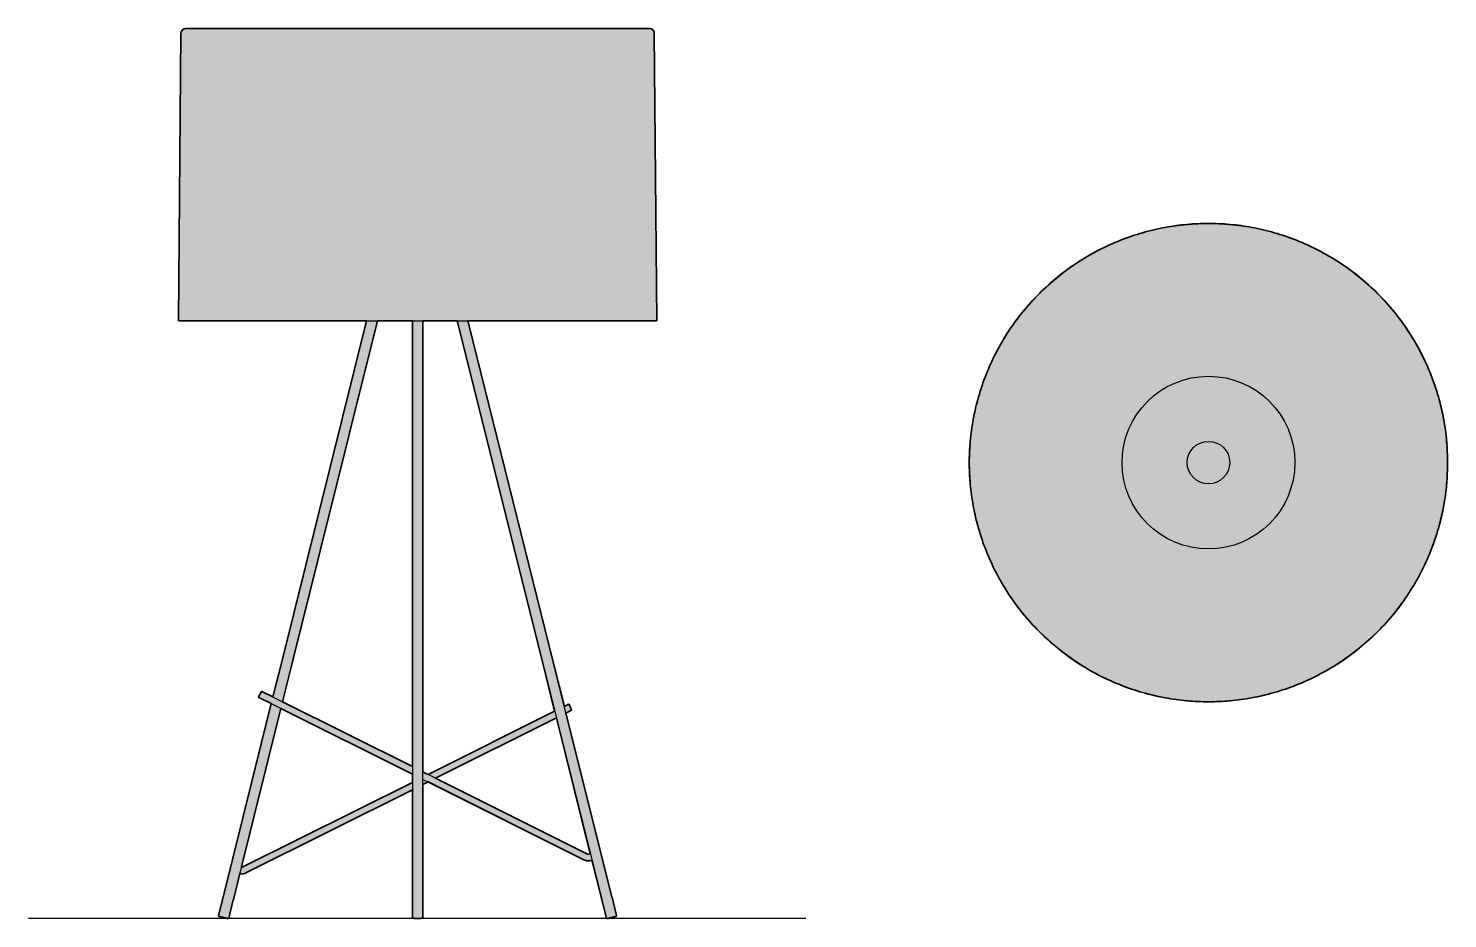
# Model space of a CAD drawing. Header units: millimetres. Extents: x 0 to 1068, y 0 to 670.
import ezdxf

# ---------------------------------------------------------------- set-up
doc = ezdxf.new("R2010")
doc.units = ezdxf.units.MM
doc.layers.add('Blocks', color=7, linetype='Continuous')
doc.layers.add('Blocks$Fill', color=7, linetype='Continuous', true_color=0xffffff)
for name, color, linetype, lineweight, true_color in [('Blocks$Inner', 7, 'Continuous', 25, 0x007f00), ('Blocks$Outline', 7, 'Continuous', 35, 0xff3f3f), ('Groud', 7, 'Continuous', 25, 0x243775)]:
    doc.layers.add(name, color=color, linetype=linetype, lineweight=lineweight, true_color=true_color)

# ---------------------------------------------------------------- blocks, each defined once
blk = doc.blocks.new('Ray Table Lamp Top')
at = {"layer": 'Blocks$Fill'}
blk.add_hatch(color=256, dxfattribs=at).paths.add_polyline_path([(422.3, 172.2), (422.3, 176.2), (422.2, 180.2), (421.9, 184.3), (421.6, 188.4), (421.2, 192.5), (420.7, 196.6), (420.1, 200.8), (419.3, 205), (418.5, 209.2), (417.6, 213.3), (416.5, 217.5), (415.4, 221.7), (414.1, 225.9), (412.8, 230.1), (411.3, 234.3), (409.7, 238.5), (408, 242.6), (406.2, 246.7), (404.3, 250.8), (402.2, 254.9), (400.1, 258.9), (397.8, 262.9), (395.5, 266.8), (393, 270.7), (390.4, 274.5), (387.7, 278.3), (385, 282), (382.1, 285.7), (379.1, 289.2), (376, 292.7), (372.9, 296.2), (369.6, 299.5), (366.3, 302.7), (362.9, 305.9), (359.4, 309), (355.8, 312), (352.2, 314.8), (348.4, 317.6), (344.7, 320.3), (340.8, 322.9), (337, 325.3), (333, 327.7), (329, 330), (325, 332.1), (321, 334.1), (316.9, 336.1), (312.7, 337.9), (308.6, 339.6), (304.4, 341.2), (300.3, 342.6), (296.1, 344), (291.9, 345.3), (287.7, 346.4), (283.5, 347.5), (279.3, 348.4), (275.1, 349.2), (270.9, 349.9), (266.8, 350.6), (262.6, 351.1), (258.5, 351.5), (254.4, 351.8), (250.4, 352), (246.3, 352.2), (242.3, 352.2), (238.3, 352.2), (234.3, 352), (230.3, 351.8), (226.2, 351.5), (222.1, 351.1), (217.9, 350.6), (213.8, 349.9), (209.6, 349.2), (205.4, 348.4), (201.2, 347.5), (197, 346.4), (192.8, 345.3), (188.6, 344), (184.4, 342.6), (180.2, 341.2), (176.1, 339.6), (171.9, 337.9), (167.8, 336.1), (163.7, 334.1), (159.7, 332.1), (155.6, 330), (151.7, 327.7), (147.7, 325.3), (143.8, 322.9), (140, 320.3), (136.2, 317.6), (132.5, 314.8), (128.9, 312), (125.3, 309), (121.8, 305.9), (118.4, 302.7), (115.1, 299.5), (111.8, 296.2), (108.6, 292.7), (105.6, 289.2), (102.6, 285.7), (99.7, 282), (96.9, 278.3), (94.3, 274.5), (91.7, 270.7), (89.2, 266.8), (86.9, 262.9), (84.6, 258.9), (82.5, 254.9), (80.4, 250.8), (78.5, 246.7), (76.7, 242.6), (75, 238.5), (73.4, 234.3), (71.9, 230.1), (70.5, 225.9), (69.3, 221.7), (68.1, 217.5), (67.1, 213.3), (66.2, 209.2), (65.3, 205), (64.6, 200.8), (64, 196.6), (63.5, 192.5), (63.1, 188.4), (62.7, 184.3), (62.5, 180.2), (62.4, 176.2), (62.3, 172.2), (62.4, 168.2), (62.5, 164.2), (62.7, 160.1), (63.1, 156), (63.5, 151.9), (64, 147.8), (64.6, 143.6), (65.3, 139.5), (66.2, 135.3), (67.1, 131.1), (68.1, 126.9), (69.3, 122.7), (70.5, 118.5), (71.9, 114.3), (73.4, 110.1), (75, 106), (76.7, 101.8), (78.5, 97.7), (80.4, 93.6), (82.5, 89.5), (84.6, 85.5), (86.9, 81.5), (89.2, 77.6), (91.7, 73.7), (94.3, 69.9), (96.9, 66.1), (99.7, 62.4), (102.6, 58.8), (105.6, 55.2), (108.6, 51.7), (111.8, 48.3), (115.1, 44.9), (118.4, 41.7), (121.8, 38.5), (125.3, 35.4), (128.9, 32.5), (132.5, 29.6), (136.2, 26.8), (140, 24.1), (143.8, 21.6), (147.7, 19.1), (151.7, 16.7), (155.6, 14.5), (159.7, 12.3), (163.7, 10.3), (167.8, 8.4), (171.9, 6.6), (176.1, 4.9), (180.2, 3.3), (184.4, 1.8), (188.6, 0.4), (192.8, -0.8), (197, -2), (201.2, -3), (205.4, -4), (209.6, -4.8), (213.8, -5.5), (217.9, -6.1), (222.1, -6.6), (226.2, -7.1), (230.3, -7.4), (234.3, -7.6), (238.3, -7.7), (242.3, -7.8), (246.3, -7.7), (250.4, -7.6), (254.4, -7.4), (258.5, -7.1), (262.6, -6.6), (266.8, -6.1), (270.9, -5.5), (275.1, -4.8), (279.3, -4), (283.5, -3), (287.7, -2), (291.9, -0.8), (296.1, 0.4), (300.3, 1.8), (304.4, 3.3), (308.6, 4.9), (312.7, 6.6), (316.9, 8.4), (321, 10.3), (325, 12.3), (329, 14.5), (333, 16.7), (337, 19.1), (340.8, 21.6), (344.7, 24.1), (348.4, 26.8), (352.2, 29.6), (355.8, 32.5), (359.4, 35.4), (362.9, 38.5), (366.3, 41.7), (369.6, 44.9), (372.9, 48.3), (376, 51.7), (379.1, 55.2), (382.1, 58.8), (385, 62.4), (387.7, 66.1), (390.4, 69.9), (393, 73.7), (395.5, 77.6), (397.8, 81.5), (400.1, 85.5), (402.2, 89.5), (404.3, 93.6), (406.2, 97.7), (408, 101.8), (409.7, 106), (411.3, 110.1), (412.8, 114.3), (414.1, 118.5), (415.4, 122.7), (416.5, 126.9), (417.6, 131.1), (418.5, 135.3), (419.3, 139.5), (420.1, 143.6), (420.7, 147.8), (421.2, 151.9), (421.6, 156), (421.9, 160.1), (422.2, 164.2), (422.3, 168.2)], flags=0)
at = {"layer": 'Blocks$Inner'}
for radius in [180, 65, 16]:
    blk.add_circle((242.3, 172.2), radius, dxfattribs=at)
at = {"layer": 'Blocks$Outline'}
blk.add_rational_spline([(422.3, 172.2), (422.3, 352.2), (242.3, 352.2), (62.3, 352.2), (62.3, 172.2), (62.3, -7.8), (242.3, -7.8), (422.3, -7.8), (422.3, 172.2)], [1, 0.707106781187, 1, 0.707106781187, 1, 0.707106781187, 1, 0.707106781187, 1], degree=2, knots=[0, 0, 0, 28.274334, 28.274334, 56.548668, 56.548668, 84.823002, 84.823002, 113.097336, 113.097336, 113.097336], dxfattribs=at)
blk = doc.blocks.new('Ray Table Lamp Side')
at = {"layer": 'Blocks$Fill'}
h = blk.add_hatch(color=256, dxfattribs=at)
h.paths.add_polyline_path([(330.8, 450), (472.9, 450), (471.1, 666.1), (470.9, 667.2), (470.4, 668.2), (469.7, 669.1), (468.7, 669.7), (467.6, 670), (467.3, 670), (118.3, 670), (117.2, 669.7), (116.2, 669.1), (115.5, 668.2), (115, 667.2), (114.8, 666.1), (112.9, 450), (254.6, 450), (184.1, 166.8), (175.7, 171), (175.4, 170.9), (173.3, 166.9), (173.5, 166.5), (182.8, 161.8), (146.6, 16.2), (146.5, 16.1), (143, 2.3), (143.4, 1.7), (143.4, 1.7), (150.2, 0), (150.8, 0.4), (154.2, 14.2), (154.2, 14.2), (154.3, 14.2), (159.2, 34), (159.3, 33.9), (159.5, 33.9), (159.6, 33.8), (159.8, 33.8), (159.9, 33.8), (160.1, 33.8), (160.3, 33.7), (160.4, 33.7), (160.6, 33.7), (160.8, 33.7), (160.9, 33.7), (161.1, 33.7), (161.3, 33.7), (161.4, 33.7), (161.6, 33.7), (161.7, 33.7), (161.9, 33.7), (162.1, 33.8), (162.2, 33.8), (162.4, 33.8), (162.6, 33.9), (162.7, 33.9), (162.9, 34), (163, 34), (163.2, 34.1), (163.3, 34.1), (163.5, 34.2), (163.6, 34.3), (163.8, 34.3), (163.9, 34.4), (164.1, 34.5), (164.2, 34.6), (289, 97), (289, 1.5), (289, 1.1), (289, 1), (289, 1), (289.1, 0.9), (289.3, 0.7), (289.3, 0.6), (289.4, 0.6), (289.6, 0.5), (289.7, 0.4), (289.9, 0.4), (290, 0.3), (290.2, 0.3), (290.5, 0.2), (290.7, 0.2), (290.9, 0.1), (291.2, 0.1), (291.5, 0.1), (291.7, 0), (292, 0), (292.3, 0), (292.6, 0), (292.9, 0), (293.2, 0), (293.5, 0), (293.8, 0), (294, 0), (294.3, 0.1), (294.6, 0.1), (294.9, 0.1), (295.1, 0.2), (295.3, 0.2), (295.6, 0.3), (295.8, 0.3), (295.9, 0.4), (296.1, 0.4), (296.3, 0.5), (296.4, 0.5), (296.5, 0.6), (296.6, 0.7), (296.8, 0.9), (296.8, 0.9), (296.9, 1), (296.9, 1.1), (296.9, 100.9), (300.8, 102.9), (418.1, 44.2), (418.2, 44.1), (418.4, 44.1), (418.6, 44), (418.8, 44), (419, 43.9), (419.1, 43.8), (419.3, 43.8), (419.5, 43.7), (419.7, 43.7), (419.9, 43.7), (420.1, 43.6), (420.3, 43.6), (420.5, 43.6), (420.7, 43.6), (420.9, 43.5), (421.1, 43.5), (421.3, 43.5), (421.5, 43.5), (421.7, 43.5), (421.9, 43.5), (422.1, 43.6), (422.3, 43.6), (422.5, 43.6), (422.6, 43.6), (422.8, 43.6), (423, 43.7), (423.2, 43.7), (423.4, 43.8), (423.6, 43.8), (423.8, 43.9), (424, 43.9), (424.1, 44), (431.5, 14.5), (431.7, 14.4), (431.5, 14.2), (435, 0.4), (435.3, 0.2), (435.6, 0), (435.6, 0), (442.4, 1.7), (442.7, 2.3), (439.3, 16.1), (439.1, 16.2), (439, 16.3), (439.1, 16.4), (439.2, 16.5), (404.6, 154.7), (408.8, 156.8), (408.9, 157.2), (406.9, 161.2), (406.5, 161.3), (403.4, 159.7)], flags=0)
h.paths.add_polyline_path([(306.4, 105.7), (397.4, 151.1), (422.9, 48.8), (421.5, 48.4), (421.5, 48.4), (421.5, 48.4), (421.5, 48.4), (421.4, 48.4), (421.4, 48.4), (421.4, 48.4), (421.4, 48.4), (421.4, 48.4), (421.3, 48.4), (421.3, 48.4), (421.3, 48.4), (421.3, 48.4), (421.3, 48.4), (421.2, 48.4), (421.2, 48.4), (421.2, 48.4), (421.2, 48.4), (421.2, 48.4), (421.1, 48.4), (421.1, 48.4), (421.1, 48.4), (421.1, 48.4), (421.1, 48.4), (421, 48.4), (421, 48.4), (421, 48.4), (421, 48.4), (421, 48.4), (420.9, 48.4), (420.9, 48.4), (420.9, 48.5), (420.9, 48.5)], flags=0)
h.paths.add_polyline_path([(296.9, 192.2), (296.9, 450), (322.7, 450), (396.1, 156.1), (300.8, 108.5), (296.9, 110.4)], flags=0)
h.paths.add_polyline_path([(289, 192.2), (289, 114.4), (191.3, 163.2), (198.5, 192.2), (262.7, 450), (289, 450), (289, 255)], flags=0)
h.paths.add_polyline_path([(289, 102.5), (162, 39.1), (162, 39), (161.9, 39), (161.9, 39), (161.9, 39), (161.8, 39), (161.8, 38.9), (161.7, 38.9), (161.6, 38.9), (161.6, 38.9), (161.5, 38.9), (161.5, 38.9), (161.4, 38.8), (161.4, 38.8), (161.3, 38.8), (161.3, 38.8), (161.2, 38.8), (161.2, 38.8), (161.1, 38.8), (161.1, 38.8), (161, 38.8), (161, 38.8), (160.9, 38.8), (160.9, 38.8), (160.8, 38.8), (160.7, 38.8), (160.7, 38.8), (160.6, 38.8), (160.6, 38.8), (160.5, 38.8), (160.5, 38.8), (160.4, 38.8), (160.4, 38.9), (190.1, 158.2), (289, 108.8)], flags=0)
at = {"layer": 'Blocks$Inner'}
for p, q in [((420.9, 48.5), (296.9, 110.4)), ((289, 102.5), (162, 39.1)), ((164.2, 34.6), (289, 97)), ((296.9, 104.8), (418.1, 44.2)), ((422.9, 48.8), (421.5, 48.4))]:
    blk.add_line(p, q, dxfattribs=at)
blk.add_lwpolyline([(112.9, 450), (116.9, 450), (117.1, 450), (117.6, 450), (118.6, 450), (120, 450), (121.8, 450), (124.1, 450), (126.7, 450), (129.7, 450), (133.2, 450), (137, 450), (141.2, 450), (145.7, 450), (150.6, 450), (155.9, 450), (161.5, 450), (167.4, 450), (173.6, 450), (180.1, 450), (186.8, 450), (193.8, 450), (201.1, 450), (208.6, 450), (216.2, 450), (224.1, 450), (232.1, 450), (240.3, 450), (248.6, 450), (257, 450), (265.5, 450), (274.1, 450), (282.7, 450), (291.3, 450), (300, 450), (308.6, 450), (317.2, 450), (325.7, 450), (334.2, 450), (342.5, 450), (350.7, 450), (358.8, 450), (366.7, 450), (374.5, 450), (382.1, 450), (389.4, 450), (396.5, 450), (403.4, 450), (410, 450), (416.3, 450), (422.3, 450), (428, 450), (433.4, 450), (438.4, 450), (443.1, 450), (447.4, 450), (451.4, 450), (454.9, 450), (458.1, 450), (460.9, 450), (463.3, 450), (465.3, 450), (466.8, 450), (467.9, 450), (468.7, 450), (468.9, 450), (472.9, 450), (471.1, 666.1), (470.9, 667.2), (470.4, 668.2), (469.7, 669.1), (468.7, 669.7), (467.6, 670), (467.3, 670), (466.6, 670), (465.4, 670), (463.9, 670), (461.9, 670), (459.6, 670), (456.8, 670), (453.7, 670), (450.1, 670), (446.2, 670), (441.9, 670), (437.2, 670), (432.3, 670), (426.9, 670), (421.3, 670), (415.3, 670), (409, 670), (402.5, 670), (395.7, 670), (388.6, 670), (381.4, 670), (373.9, 670), (366.2, 670), (358.3, 670), (350.3, 670), (342.1, 670), (333.8, 670), (325.4, 670), (317, 670), (308.5, 670), (299.9, 670), (291.4, 670), (282.8, 670), (274.2, 670), (265.7, 670), (257.3, 670), (249, 670), (240.7, 670), (232.6, 670), (224.7, 670), (216.8, 670), (209.2, 670), (201.8, 670), (194.6, 670), (187.6, 670), (180.9, 670), (174.5, 670), (168.3, 670), (162.5, 670), (157, 670), (151.7, 670), (146.9, 670), (142.4, 670), (138.2, 670), (134.4, 670), (131, 670), (128, 670), (125.4, 670), (123.2, 670), (121.4, 670), (120, 670), (119, 670), (118.5, 670), (118.3, 670), (117.2, 669.7), (116.2, 669.1), (115.5, 668.2), (115, 667.2), (114.8, 666.1)], close=True, dxfattribs=at)
for points in [[(254.6, 450), (190.4, 192.2), (184.1, 166.8)], [(191.3, 163.2), (198.5, 192.2), (262.7, 450)], [(289, 450), (289, 255), (289, 192.2), (289, 1.5), (289, 1.1), (289, 1), (289, 1), (289.1, 0.9), (289.3, 0.7), (289.3, 0.6), (289.4, 0.6), (289.6, 0.5), (289.7, 0.4), (289.9, 0.4), (290, 0.3), (290.2, 0.3), (290.5, 0.2), (290.7, 0.2), (290.9, 0.1), (291.2, 0.1), (291.5, 0.1), (291.7, 0), (292, 0), (292.3, 0), (292.6, 0), (292.9, 0), (293.2, 0), (293.5, 0), (293.8, 0), (294, 0), (294.3, 0.1), (294.6, 0.1), (294.9, 0.1), (295.1, 0.2), (295.3, 0.2), (295.6, 0.3), (295.8, 0.3), (295.9, 0.4), (296.1, 0.4), (296.3, 0.5), (296.4, 0.5), (296.5, 0.6), (296.6, 0.7), (296.8, 0.9), (296.8, 0.9), (296.9, 1), (296.9, 1.1), (296.9, 192.2), (296.9, 450)], [(322.7, 450), (387.1, 192.2), (431.5, 14.5), (431.7, 14.4), (431.5, 14.2), (435, 0.4), (435.3, 0.2), (435.6, 0), (435.6, 0), (435.6, 0), (435.6, 0), (435.6, 0), (435.7, 0), (435.7, 0), (435.8, 0.1), (435.9, 0.1), (435.9, 0.1), (436.3, 0.2), (436.4, 0.2), (436.5, 0.2), (436.6, 0.2), (436.6, 0.3), (436.7, 0.3), (436.9, 0.3), (437.3, 0.4), (437.4, 0.5), (437.7, 0.5), (437.7, 0.5), (437.8, 0.6), (437.9, 0.6), (438, 0.6), (438.1, 0.6), (438.2, 0.7), (438.3, 0.7), (438.4, 0.7), (438.5, 0.7), (438.7, 0.8), (438.8, 0.8), (439, 0.8), (439.2, 0.9), (439.3, 0.9), (439.5, 1), (439.5, 1), (439.7, 1), (440, 1.1), (440.2, 1.1), (440.3, 1.2), (440.6, 1.3), (440.9, 1.3), (441, 1.4), (441.2, 1.4), (441.3, 1.4), (441.4, 1.5), (441.5, 1.5), (441.5, 1.5), (441.7, 1.5), (441.7, 1.5), (442, 1.6), (442.1, 1.6), (442.2, 1.6), (442.3, 1.7), (442.3, 1.7), (442.4, 1.7), (442.4, 1.7), (442.4, 1.7), (442.7, 2.3), (439.3, 16.1), (439.1, 16.2), (439, 16.3), (439.1, 16.4), (439.2, 16.5), (395.2, 192.2), (330.8, 450)], [(289, 108.8), (173.5, 166.5), (173.3, 166.9), (175.4, 170.9), (175.7, 171), (289, 114.4)], [(182.8, 161.8), (146.6, 16.2), (146.5, 16.1), (143, 2.3), (143.4, 1.7), (143.4, 1.7), (143.4, 1.7), (143.4, 1.7), (143.5, 1.7), (143.6, 1.6), (143.9, 1.6), (144, 1.5), (144, 1.5), (144.3, 1.5), (144.4, 1.4), (144.5, 1.4), (144.6, 1.4), (144.7, 1.4), (144.9, 1.3), (145, 1.3), (145.1, 1.3), (145.3, 1.2), (145.3, 1.2), (145.6, 1.2), (145.7, 1.1), (145.9, 1.1), (146, 1), (146.1, 1), (146.3, 1), (146.4, 0.9), (146.5, 0.9), (146.6, 0.9), (146.8, 0.8), (147.1, 0.8), (147.3, 0.7), (147.4, 0.7), (147.4, 0.7), (147.6, 0.6), (147.7, 0.6), (148, 0.6), (148.1, 0.5), (148.4, 0.5), (148.4, 0.4), (148.5, 0.4), (148.6, 0.4), (148.8, 0.3), (148.9, 0.3), (149, 0.3), (149.2, 0.2), (149.3, 0.2), (149.3, 0.2), (149.4, 0.2), (149.5, 0.2), (149.5, 0.2), (149.5, 0.2), (149.7, 0.1), (149.8, 0.1), (149.8, 0.1), (149.9, 0.1), (149.9, 0.1), (150.1, 0), (150.1, 0), (150.2, 0), (150.2, 0), (150.2, 0), (150.8, 0.4), (154.2, 14.2), (154.2, 14.2), (154.3, 14.2), (190.1, 158.2)], [(403.4, 159.7), (406.5, 161.3), (406.9, 161.2), (408.9, 157.2), (408.8, 156.8), (404.6, 154.7)], [(397.4, 151.1), (306.4, 105.7), (300.8, 108.5), (396.1, 156.1)], [(300.8, 102.9), (296.9, 100.9)]]:
    blk.add_lwpolyline(points, dxfattribs=at)
for centre, radius, start, end in [((421.4, 52.1), 8.61, 246.895, 288.3121), ((161, 40), 6.29, 252.8282, 300.456)]:
    blk.add_arc(centre, radius, start, end, dxfattribs=at)
at = {"layer": 'Blocks$Inner', "extrusion": (0, 0, -1)}
for centre, radius, start, end in [((-421.2, 49.1), 0.741, 246.6033, 297.3465), ((-160.9, 41.2), 2.46, 242.8225, 282.7606)]:
    blk.add_arc(centre, radius, start, end, dxfattribs=at)
at = {"layer": 'Blocks$Outline'}
for points in [[(330.8, 450), (334.2, 450), (342.5, 450), (350.7, 450), (358.8, 450), (366.7, 450), (374.5, 450), (382.1, 450), (389.4, 450), (396.5, 450), (403.4, 450), (410, 450), (416.3, 450), (422.3, 450), (428, 450), (433.4, 450), (438.4, 450), (443.1, 450), (447.4, 450), (451.4, 450), (454.9, 450), (458.1, 450), (460.9, 450), (463.3, 450), (465.3, 450), (466.8, 450), (467.9, 450), (468.7, 450), (468.9, 450), (472.9, 450), (471.1, 666.1), (470.9, 667.2), (470.4, 668.2), (469.7, 669.1), (468.7, 669.7), (467.6, 670), (467.3, 670), (466.6, 670), (465.4, 670), (463.9, 670), (461.9, 670), (459.6, 670), (456.8, 670), (453.7, 670), (450.1, 670), (446.2, 670), (441.9, 670), (437.2, 670), (432.3, 670), (426.9, 670), (421.3, 670), (415.3, 670), (409, 670), (402.5, 670), (395.7, 670), (388.6, 670), (381.4, 670), (373.9, 670), (366.2, 670), (358.3, 670), (350.3, 670), (342.1, 670), (333.8, 670), (325.4, 670), (317, 670), (308.5, 670), (299.9, 670), (291.4, 670), (282.8, 670), (274.2, 670), (265.7, 670), (257.3, 670), (249, 670), (240.7, 670), (232.6, 670), (224.7, 670), (216.8, 670), (209.2, 670), (201.8, 670), (194.6, 670), (187.6, 670), (180.9, 670), (174.5, 670), (168.3, 670), (162.5, 670), (157, 670), (151.7, 670), (146.9, 670), (142.4, 670), (138.2, 670), (134.4, 670), (131, 670), (128, 670), (125.4, 670), (123.2, 670), (121.4, 670), (120, 670), (119, 670), (118.5, 670), (118.3, 670), (117.2, 669.7), (116.2, 669.1), (115.5, 668.2), (115, 667.2), (114.8, 666.1), (112.9, 450)], [(112.9, 450), (116.9, 450), (117.1, 450), (117.6, 450), (118.6, 450), (120, 450), (121.8, 450), (124.1, 450), (126.7, 450), (129.7, 450), (133.2, 450), (137, 450), (141.2, 450), (145.7, 450), (150.6, 450), (155.9, 450), (161.5, 450), (167.4, 450), (173.6, 450), (180.1, 450), (186.8, 450), (193.8, 450), (201.1, 450), (208.6, 450), (216.2, 450), (224.1, 450), (232.1, 450), (240.3, 450), (248.6, 450), (254.6, 450)], [(254.6, 450), (190.4, 192.2), (184.1, 166.8)], [(198.5, 192.2), (262.7, 450)], [(262.7, 450), (265.5, 450), (274.1, 450), (282.7, 450), (289, 450)], [(289, 450), (289, 255)], [(296.9, 192.2), (296.9, 450)], [(296.9, 450), (300, 450), (308.6, 450), (317.2, 450), (322.7, 450)], [(322.7, 450), (387.1, 192.2), (396.1, 156.1)], [(403.4, 159.7), (395.2, 192.2), (330.8, 450)], [(289, 255), (289, 192.2)], [(191.3, 163.2), (198.5, 192.2)], [(289, 192.2), (289, 114.4)], [(296.9, 110.4), (296.9, 192.2)], [(175.7, 171), (175.4, 170.9)], [(184.1, 166.8), (175.7, 171)], [(182.8, 161.8), (146.6, 16.2), (146.5, 16.1), (143, 2.3), (143.4, 1.7), (143.4, 1.7), (143.4, 1.7), (143.4, 1.7), (143.5, 1.7), (143.6, 1.6), (143.9, 1.6), (144, 1.5), (144, 1.5), (144.3, 1.5), (144.4, 1.4), (144.5, 1.4), (144.6, 1.4), (144.7, 1.4), (144.9, 1.3), (145, 1.3), (145.1, 1.3), (145.3, 1.2), (145.3, 1.2), (145.6, 1.2), (145.7, 1.1), (145.9, 1.1), (146, 1), (146.1, 1), (146.3, 1), (146.4, 0.9), (146.5, 0.9), (146.6, 0.9), (146.8, 0.8), (147.1, 0.8), (147.3, 0.7), (147.4, 0.7), (147.4, 0.7), (147.6, 0.6), (147.7, 0.6), (148, 0.6), (148.1, 0.5), (148.4, 0.5), (148.4, 0.4), (148.5, 0.4), (148.6, 0.4), (148.8, 0.3), (148.9, 0.3), (149, 0.3), (149.2, 0.2), (149.3, 0.2), (149.3, 0.2), (149.4, 0.2), (149.5, 0.2), (149.5, 0.2), (149.5, 0.2), (149.7, 0.1), (149.8, 0.1), (149.8, 0.1), (149.9, 0.1), (149.9, 0.1), (150.1, 0), (150.1, 0), (150.2, 0), (150.2, 0), (150.2, 0), (150.8, 0.4), (154.2, 14.2), (154.2, 14.2), (154.3, 14.2), (159.2, 34)], [(175.4, 170.9), (173.3, 166.9)], [(173.3, 166.9), (173.5, 166.5)], [(173.5, 166.5), (182.8, 161.8)], [(289, 114.4), (191.3, 163.2)], [(406.5, 161.3), (403.4, 159.7)], [(406.9, 161.2), (406.5, 161.3)], [(408.9, 157.2), (406.9, 161.2)], [(160.4, 38.9), (190.1, 158.2)], [(190.1, 158.2), (289, 108.8)], [(396.1, 156.1), (300.8, 108.5)], [(306.4, 105.7), (397.4, 151.1)], [(397.4, 151.1), (422.9, 48.8)], [(404.6, 154.7), (408.8, 156.8)], [(424.1, 44), (431.5, 14.5), (431.7, 14.4), (431.5, 14.2), (435, 0.4), (435.3, 0.2), (435.6, 0), (435.6, 0), (435.6, 0), (435.6, 0), (435.6, 0), (435.7, 0), (435.7, 0), (435.8, 0.1), (435.9, 0.1), (435.9, 0.1), (436.3, 0.2), (436.4, 0.2), (436.5, 0.2), (436.6, 0.2), (436.6, 0.3), (436.7, 0.3), (436.9, 0.3), (437.3, 0.4), (437.4, 0.5), (437.7, 0.5), (437.7, 0.5), (437.8, 0.6), (437.9, 0.6), (438, 0.6), (438.1, 0.6), (438.2, 0.7), (438.3, 0.7), (438.4, 0.7), (438.5, 0.7), (438.7, 0.8), (438.8, 0.8), (439, 0.8), (439.2, 0.9), (439.3, 0.9), (439.5, 1), (439.5, 1), (439.7, 1), (440, 1.1), (440.2, 1.1), (440.3, 1.2), (440.6, 1.3), (440.9, 1.3), (441, 1.4), (441.2, 1.4), (441.3, 1.4), (441.4, 1.5), (441.5, 1.5), (441.5, 1.5), (441.7, 1.5), (441.7, 1.5), (442, 1.6), (442.1, 1.6), (442.2, 1.6), (442.3, 1.7), (442.3, 1.7), (442.4, 1.7), (442.4, 1.7), (442.4, 1.7), (442.7, 2.3), (439.3, 16.1), (439.1, 16.2), (439, 16.3), (439.1, 16.4), (439.2, 16.5), (404.6, 154.7)], [(408.8, 156.8), (408.9, 157.2)], [(289, 108.8), (289, 102.5)], [(300.8, 108.5), (296.9, 110.4)], [(289, 102.5), (162, 39.1)], [(164.2, 34.6), (289, 97)], [(289, 97), (289, 1.5)], [(296.9, 100.9), (300.8, 102.9)], [(296.9, 1.1), (296.9, 100.9)], [(300.8, 102.9), (418.1, 44.2)], [(420.9, 48.5), (306.4, 105.7)], [(422.9, 48.8), (421.5, 48.4)], [(289, 1.5), (289, 1.1)], [(289, 1.1), (289, 1)], [(289, 1), (289, 1)], [(289, 1), (289.1, 0.9)], [(289.1, 0.9), (289.3, 0.7)], [(289.3, 0.7), (289.3, 0.6)], [(289.3, 0.6), (289.4, 0.6)], [(289.4, 0.6), (289.6, 0.5)], [(289.6, 0.5), (289.7, 0.4)], [(289.7, 0.4), (289.9, 0.4)], [(289.9, 0.4), (290, 0.3)], [(290, 0.3), (290.2, 0.3)], [(290.2, 0.3), (290.5, 0.2)], [(290.5, 0.2), (290.7, 0.2)], [(290.7, 0.2), (290.9, 0.1)], [(290.9, 0.1), (291.2, 0.1)], [(291.2, 0.1), (291.5, 0.1)], [(291.5, 0.1), (291.7, 0)], [(291.7, 0), (292, 0)], [(292, 0), (292.3, 0)], [(292.3, 0), (292.6, 0)], [(292.6, 0), (292.9, 0)], [(292.9, 0), (293.2, 0)], [(293.2, 0), (293.5, 0)], [(293.5, 0), (293.8, 0)], [(293.8, 0), (294, 0)], [(294, 0), (294.3, 0.1)], [(294.3, 0.1), (294.6, 0.1)], [(294.6, 0.1), (294.9, 0.1)], [(294.9, 0.1), (295.1, 0.2)], [(295.1, 0.2), (295.3, 0.2)], [(295.3, 0.2), (295.6, 0.3)], [(295.6, 0.3), (295.8, 0.3)], [(295.8, 0.3), (295.9, 0.4)], [(295.9, 0.4), (296.1, 0.4)], [(296.1, 0.4), (296.3, 0.5)], [(296.3, 0.5), (296.4, 0.5)], [(296.4, 0.5), (296.5, 0.6)], [(296.5, 0.6), (296.6, 0.7)], [(296.6, 0.7), (296.8, 0.9)], [(296.8, 0.9), (296.9, 1)], [(296.8, 0.9), (296.8, 0.9)], [(296.9, 1), (296.9, 1.1)]]:
    blk.add_lwpolyline(points, dxfattribs=at)
for points, weights in [([(418.1, 44.2), (421.1, 42.9), (424.1, 44)], [1, 0.935391530053, 1]), ([(421.5, 48.4), (421.2, 48.3), (420.9, 48.5)], [1, 0.903547873579, 1]), ([(159.2, 34), (161.8, 33.1), (164.2, 34.6)], [1, 0.914861744873, 1]), ([(162, 39.1), (161.2, 38.7), (160.4, 38.9)], [1, 0.939877265913, 1])]:
    blk.add_rational_spline(points, weights, degree=2, dxfattribs=at)

msp = doc.modelspace()

# ---------------------------------------------------------------- linework, layer by layer
at = {"layer": 'Groud'}
msp.add_lwpolyline([(585.2, 0), (0, 0)], dxfattribs=at)

# ---------------------------------------------------------------- block references
at = {"layer": 'Blocks'}
for name, p in [('Ray Table Lamp Side', (0, 0)), ('Ray Table Lamp Top', (645.9, 171))]:
    msp.add_blockref(name, p, dxfattribs=at)

doc.saveas('drawing.dxf')
